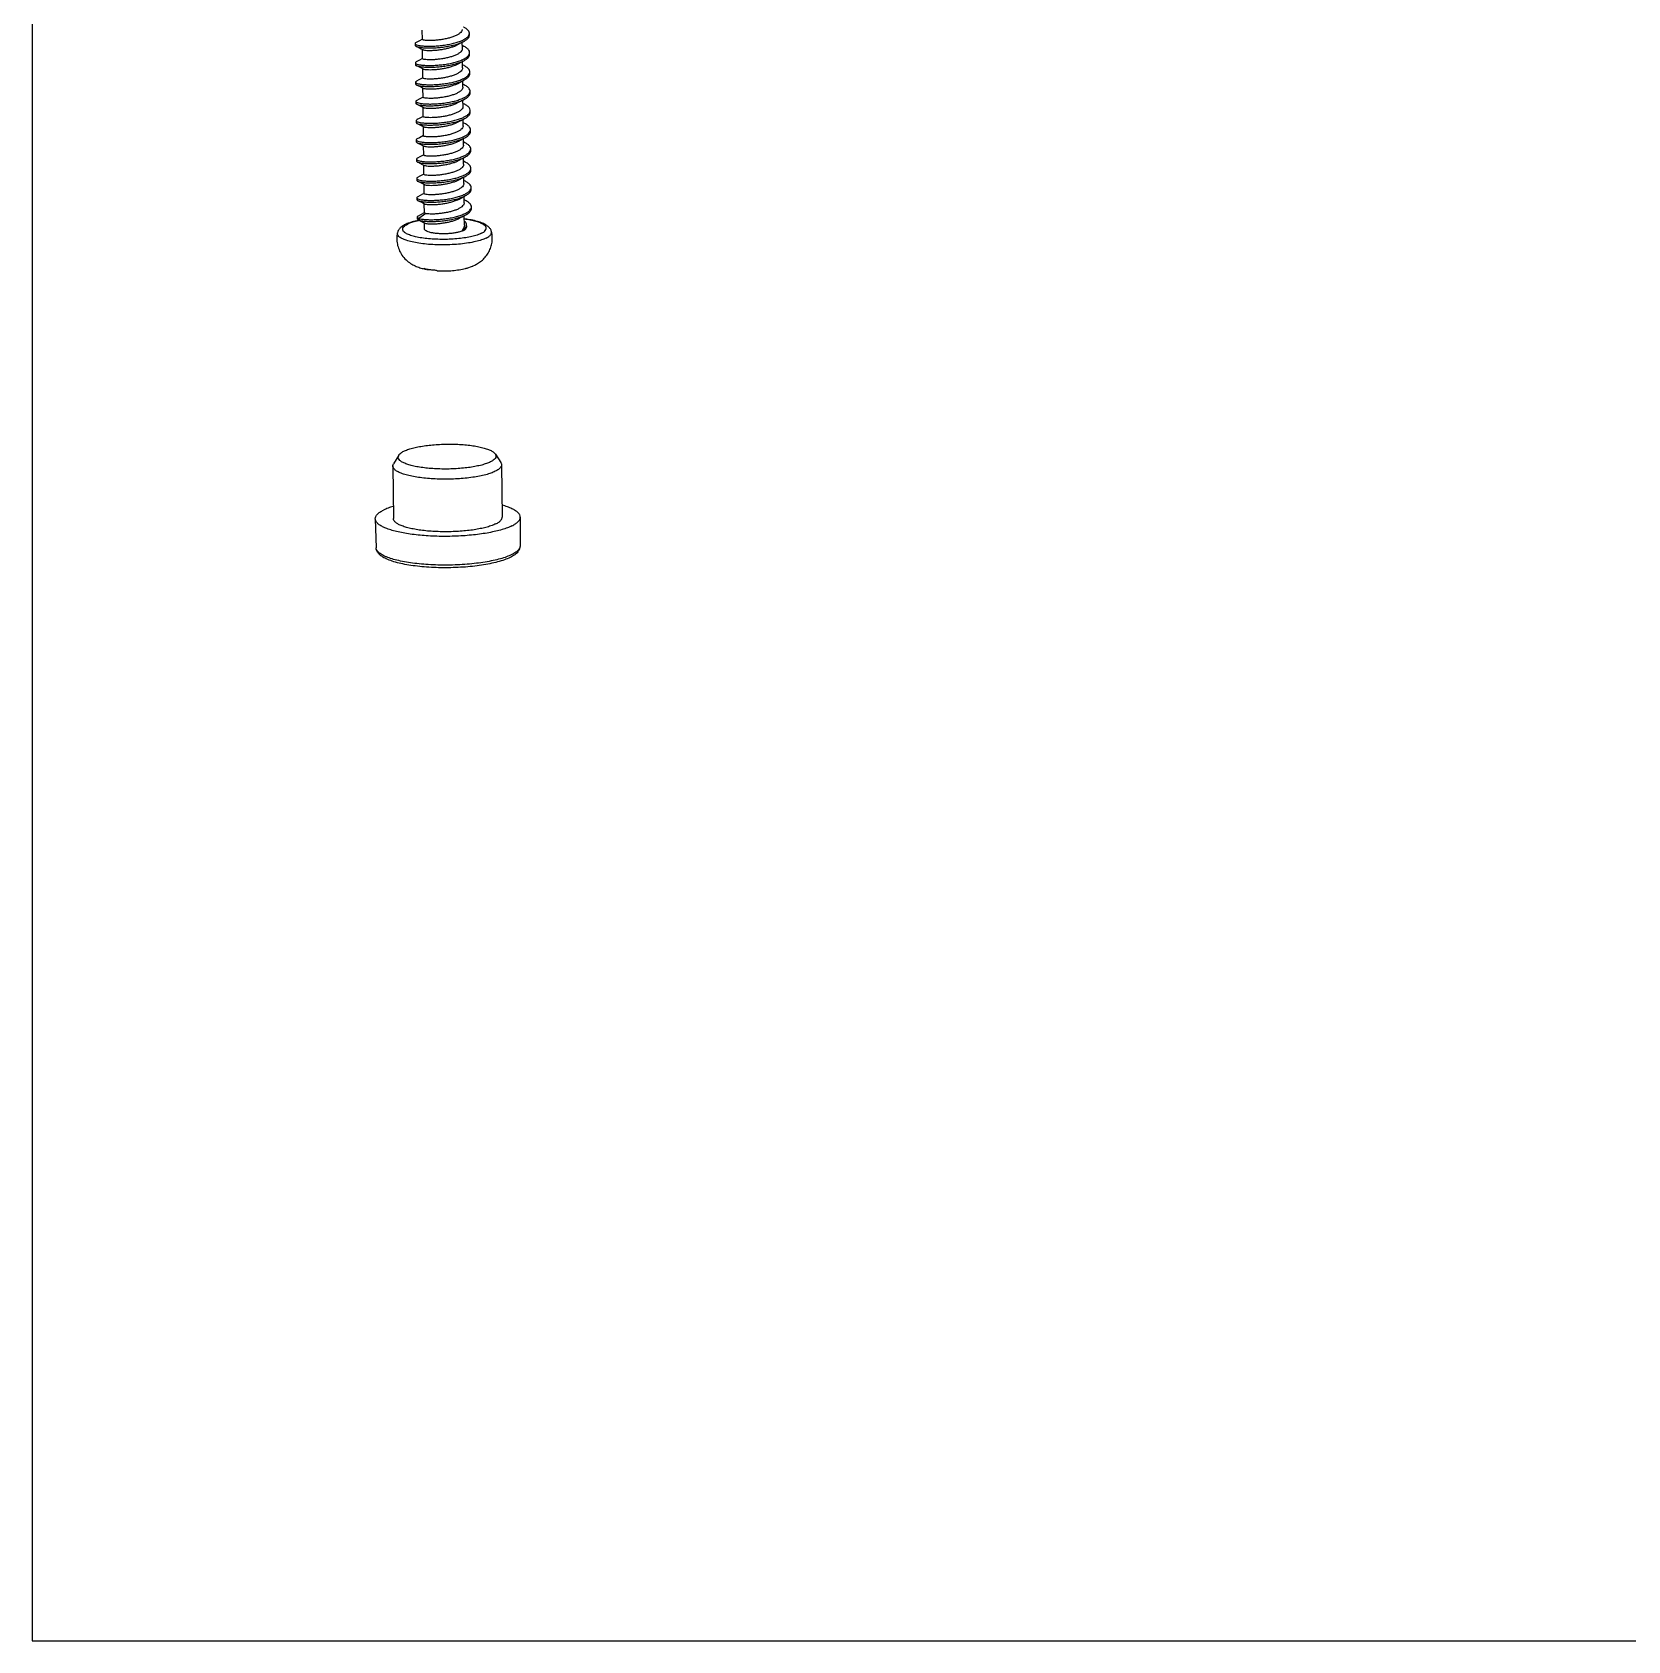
# Model space of a CAD drawing. Header units: millimetres. Extents: x -25 to 741, y -3272 to -3021.
# Drawn here: x -24.7 to 63.3, y -3272 to -3183.3 of the extents above; entities that cross this region are included whole.
import ezdxf

# ---------------------------------------------------------------- set-up
doc = ezdxf.new("R2010")
doc.units = ezdxf.units.MM

# ---------------------------------------------------------------- blocks, each defined once
blk = doc.blocks.new('*u3')
at = {"color": 7}
for p, q in [((-68.305, -37.276), (-68.311, -36.766)), ((-65.708, -37.034), (-65.709, -36.938)), ((-68.703, -37.504), (-68.702, -37.6)), ((-68.649, -37.655), (-68.382, -37.788)), ((-68.382, -37.788), (-68.28, -37.839)), ((-68.293, -38.34), (-68.299, -37.83)), ((-66.099, -37.783), (-66.103, -37.428)), ((-66.018, -37.658), (-66.101, -37.617)), ((-65.696, -38.098), (-65.697, -38.001)), ((-68.691, -38.567), (-68.689, -38.664)), ((-68.637, -38.718), (-68.37, -38.851)), ((-68.37, -38.851), (-68.268, -38.903)), ((-68.281, -39.403), (-68.287, -38.893)), ((-66.087, -38.846), (-66.091, -38.492)), ((-66.006, -38.722), (-66.089, -38.681)), ((-65.984, -38.733), (-66.006, -38.722)), ((-68.678, -39.631), (-68.677, -39.728)), ((-68.625, -39.782), (-68.358, -39.915)), ((-68.358, -39.915), (-68.256, -39.967)), ((-66.075, -39.91), (-66.079, -39.556)), ((-65.994, -39.785), (-66.077, -39.744)), ((-65.684, -39.162), (-65.685, -39.065)), ((-68.666, -40.695), (-68.665, -40.792)), ((-68.269, -40.467), (-68.275, -39.957)), ((-66.063, -40.974), (-66.067, -40.619)), ((-65.982, -40.849), (-66.065, -40.808)), ((-65.672, -40.226), (-65.673, -40.129)), ((-68.613, -40.846), (-68.346, -40.979)), ((-68.346, -40.979), (-68.244, -41.03)), ((-68.257, -41.531), (-68.263, -41.021)), ((-66.051, -42.038), (-66.055, -41.683)), ((-65.659, -41.289), (-65.661, -41.193)), ((-68.654, -41.759), (-68.653, -41.855)), ((-68.601, -41.91), (-68.334, -42.043)), ((-68.334, -42.043), (-68.231, -42.094)), ((-68.245, -42.594), (-68.251, -42.085)), ((-65.97, -41.913), (-66.053, -41.872)), ((-65.647, -42.353), (-65.648, -42.256)), ((-68.642, -42.822), (-68.641, -42.919)), ((-68.589, -42.973), (-68.322, -43.106)), ((-68.322, -43.106), (-68.219, -43.158)), ((-68.233, -43.658), (-68.238, -43.148)), ((-66.039, -43.101), (-66.043, -42.747)), ((-65.958, -42.977), (-66.041, -42.935)), ((-65.635, -43.417), (-65.636, -43.32)), ((-68.63, -43.886), (-68.629, -43.983)), ((-68.576, -44.037), (-68.31, -44.17)), ((-68.31, -44.17), (-68.207, -44.222)), ((-68.221, -44.722), (-68.226, -44.212)), ((-66.027, -44.165), (-66.031, -43.81)), ((-65.946, -44.04), (-66.029, -43.999)), ((-68.618, -44.95), (-68.617, -45.046)), ((-68.564, -45.101), (-68.298, -45.234)), ((-68.298, -45.234), (-68.195, -45.285)), ((-66.015, -45.229), (-66.019, -44.874)), ((-65.933, -45.104), (-66.016, -45.063)), ((-65.623, -44.48), (-65.624, -44.384)), ((-68.606, -46.013), (-68.605, -46.11)), ((-68.289, -45.818), (-68.555, -45.958)), ((-68.209, -45.775), (-68.289, -45.818)), ((-68.208, -45.786), (-68.214, -45.276)), ((-66.003, -46.292), (-66.007, -45.938)), ((-65.921, -46.168), (-66.004, -46.127)), ((-65.611, -45.544), (-65.612, -45.447)), ((-68.552, -46.164), (-68.285, -46.297)), ((-68.121, -46.887), (-68.491, -47.151)), ((-68.285, -46.297), (-68.183, -46.349)), ((-68.196, -46.851), (-68.202, -46.339)), ((-65.989, -47.517), (-65.994, -47.002)), ((-65.599, -46.608), (-65.6, -46.511)), ((-68.591, -47.079), (-68.59, -47.176)), ((-68.539, -47.229), (-68.49, -47.248)), ((-68.492, -47.252), (-68.272, -47.362)), ((-68.491, -47.151), (-68.49, -47.248)), ((-68.49, -47.248), (-68.115, -47.43)), ((-68.272, -47.362), (-68.17, -47.413)), ((-68.186, -47.735), (-68.19, -47.403)), ((-68.17, -47.413), (-68.115, -47.43)), ((-66.093, -47.777), (-66.092, -47.832)), ((-65.86, -47.601), (-65.861, -47.505)), ((-68.058, -49.963), (-68.111, -49.957)), ((-65.75, -49.863), (-65.65, -49.826)), ((-65.506, -49.771), (-65.41, -49.727)), ((-69.61, -60.216), (-69.901, -60.69)), ((-64.278, -60.155), (-63.977, -60.623)), ((-69.938, -60.811), (-69.904, -63.712)), ((-63.938, -60.743), (-63.905, -63.644)), ((-70.904, -63.728), (-70.857, -65.32)), ((-62.905, -63.637), (-62.916, -65.23))]:
    blk.add_line(p, q, dxfattribs=at)
for points in [[(-68.305, -37.265), (-68.507, -37.372), (-68.651, -37.448)], [(-66.378, -37.573), (-66.144, -37.45), (-66.021, -37.385)], [(-68.293, -38.329), (-68.495, -38.436), (-68.639, -38.512)], [(-66.366, -38.637), (-66.132, -38.513), (-66.009, -38.449)], [(-68.281, -39.393), (-68.5, -39.509), (-68.627, -39.576)], [(-66.353, -39.701), (-66.12, -39.577), (-65.997, -39.512)], [(-68.269, -40.457), (-68.487, -40.572), (-68.615, -40.639)], [(-66.341, -40.765), (-66.108, -40.641), (-65.985, -40.576)], [(-68.257, -41.52), (-68.475, -41.636), (-68.603, -41.703)], [(-66.329, -41.828), (-66.096, -41.705), (-65.973, -41.64)], [(-68.245, -42.584), (-68.463, -42.7), (-68.591, -42.767)], [(-66.317, -42.892), (-66.084, -42.768), (-65.961, -42.704)], [(-68.233, -43.648), (-68.451, -43.763), (-68.579, -43.831)], [(-66.305, -43.956), (-66.072, -43.832), (-65.949, -43.767)], [(-68.221, -44.711), (-68.439, -44.827), (-68.567, -44.894)], [(-66.293, -45.019), (-66.06, -44.896), (-65.937, -44.831)], [(-66.281, -46.083), (-66.047, -45.959), (-65.924, -45.895)], [(-68.2, -46.844), (-68.41, -46.956), (-68.542, -47.026)], [(-66.269, -47.147), (-66.035, -47.023), (-65.912, -46.958)]]:
    blk.add_lwpolyline(points, dxfattribs=at)
for centre, radius, start, end in [((-65.972, -36.925), 0.265, 334.84653, 336.6204), ((-65.957, -37.99), 0.261, 335.46852, 336.63185), ((-65.941, -39.055), 0.257, 336.09417, 336.63273), ((-65.863, -44.381), 0.239, 338.44368, 339.28474), ((-65.849, -45.445), 0.237, 338.38735, 339.93252), ((-68.454, -49.121), 1.816, 112.22473, 116.28641), ((-67.476, -52.471), 5.313, 100.90287, 101.46793), ((-67.528, -51.942), 4.768, 101.26609, 102.12005), ((-66.357, -47.348), 0.551, 296.32327, 298.67883), ((-66.322, -47.884), 2.056, 296.34556, 299.26936), ((-67.406, -46.503), 3.525, 256.87229, 258.46464), ((-68.019, -48.709), 1.255, 268.21662, 272.87562)]:
    blk.add_arc(centre, radius, start, end, dxfattribs=at)
for points, start_tangent, end_tangent in [([(-66.237, -36.934), (-66.363, -37.019), (-66.53, -37.098), (-66.728, -37.168), (-66.943, -37.225), (-67.168, -37.271), (-67.398, -37.305), (-67.62, -37.327), (-67.821, -37.337), (-67.997, -37.337), (-68.138, -37.328), (-68.238, -37.312), (-68.294, -37.291), (-68.302, -37.275)], (-0.769573, -0.638559), (-0.215929, 0.976409)), ([(-66.112, -36.719), (-66.113, -36.747), (-66.152, -36.842), (-66.237, -36.934)], (0.019461, -0.999811), (-0.769573, -0.638559)), ([(-66.078, -37.316), (-65.956, -37.251), (-65.815, -37.147), (-65.732, -37.037)], (0.903751, 0.428059), (0.425022, 0.905183)), ([(-65.709, -36.938), (-65.709, -36.926), (-65.748, -36.815), (-65.846, -36.709), (-66, -36.61), (-66.03, -36.594)], (-0.004387, 0.99999), (-0.895799, 0.44446)), ([(-66.021, -37.385), (-65.954, -37.348), (-65.814, -37.243), (-65.731, -37.134), (-65.708, -37.034)], (0.885514, 0.464614), (-0.004387, 0.99999)), ([(-65.729, -37.03), (-65.709, -36.938)], (0.396796, 0.917907), (-0.004387, 0.99999)), ([(-68.7, -37.503), (-68.691, -37.53), (-68.622, -37.57), (-68.495, -37.605), (-68.316, -37.631), (-68.091, -37.646), (-67.83, -37.648), (-67.543, -37.635), (-67.243, -37.607), (-66.941, -37.564), (-66.65, -37.505), (-66.382, -37.433), (-66.147, -37.347), (-66.078, -37.316)], (0.094736, -0.995502), (0.903751, 0.428059)), ([(-68.652, -37.448), (-68.698, -37.487), (-68.7, -37.503)], (-0.913158, -0.407606), (0.094736, -0.995502)), ([(-68.699, -37.6), (-68.69, -37.627), (-68.65, -37.657)], (0.094736, -0.995502), (0.924173, -0.381975)), ([(-68.65, -37.657), (-68.621, -37.667), (-68.494, -37.701), (-68.315, -37.727), (-68.09, -37.742), (-67.829, -37.744), (-67.542, -37.732), (-67.242, -37.704), (-66.94, -37.661), (-66.649, -37.602), (-66.38, -37.529), (-66.146, -37.444), (-66.021, -37.385)], (0.924173, -0.381975), (0.885514, 0.464614)), ([(-66.224, -37.997), (-66.35, -38.082), (-66.513, -38.16), (-66.704, -38.228), (-66.916, -38.286), (-67.143, -38.332), (-67.373, -38.367), (-67.592, -38.389), (-67.794, -38.4), (-67.974, -38.401), (-68.12, -38.392), (-68.223, -38.376), (-68.281, -38.356), (-68.291, -38.339)], (-0.769573, -0.638559), (-0.250221, 0.968189)), ([(-68.281, -37.841), (-68.234, -37.855), (-68.133, -37.871), (-67.988, -37.88), (-67.81, -37.88), (-67.609, -37.87), (-67.386, -37.848), (-67.152, -37.813), (-66.924, -37.766), (-66.713, -37.708), (-66.521, -37.64), (-66.378, -37.573)], (0.794829, -0.606833), (0.881666, 0.471874)), ([(-66.1, -37.783), (-66.102, -37.814), (-66.14, -37.907), (-66.224, -37.997)], (0.017636, -0.999844), (-0.769573, -0.638559)), ([(-66.066, -38.38), (-65.94, -38.312), (-65.801, -38.208), (-65.719, -38.098)], (0.903727, 0.42811), (0.415186, 0.909737)), ([(-65.697, -38.001), (-65.698, -37.987), (-65.737, -37.876), (-65.837, -37.77), (-65.992, -37.671), (-66.018, -37.658)], (-0.003406, 0.999994), (-0.895818, 0.44442)), ([(-66.009, -38.449), (-65.938, -38.409), (-65.8, -38.305), (-65.718, -38.195), (-65.696, -38.098)], (0.88554, 0.464563), (-0.003406, 0.999994)), ([(-65.717, -38.094), (-65.697, -38.001)], (0.39663, 0.917979), (-0.003406, 0.999994)), ([(-68.688, -38.567), (-68.678, -38.595), (-68.608, -38.635), (-68.48, -38.669), (-68.299, -38.695), (-68.073, -38.71), (-67.812, -38.711), (-67.524, -38.699), (-67.224, -38.67), (-66.922, -38.627), (-66.631, -38.568), (-66.364, -38.494), (-66.13, -38.409), (-66.066, -38.38)], (0.108487, -0.994098), (0.903727, 0.42811)), ([(-68.639, -38.512), (-68.687, -38.552), (-68.688, -38.567)], (-0.910266, -0.414024), (0.108487, -0.994098)), ([(-68.687, -38.664), (-68.677, -38.692), (-68.638, -38.721)], (0.108487, -0.994098), (0.921722, -0.387852)), ([(-68.638, -38.721), (-68.607, -38.732), (-68.479, -38.766), (-68.298, -38.792), (-68.072, -38.806), (-67.81, -38.808), (-67.523, -38.795), (-67.223, -38.767), (-66.921, -38.723), (-66.63, -38.664), (-66.362, -38.591), (-66.129, -38.505), (-66.009, -38.449)], (0.921722, -0.387852), (0.88554, 0.464563)), ([(-68.269, -38.904), (-68.216, -38.92), (-68.114, -38.935), (-67.969, -38.944), (-67.79, -38.944), (-67.588, -38.933), (-67.368, -38.911), (-67.14, -38.876), (-66.914, -38.83), (-66.701, -38.772), (-66.507, -38.703), (-66.366, -38.637)], (0.783025, -0.62199), (0.881665, 0.471876)), ([(-66.087, -38.846), (-66.094, -38.897), (-66.135, -38.98), (-66.212, -39.061)], (0.008673, -0.999962), (-0.769573, -0.638559)), ([(-65.685, -39.065), (-65.686, -39.048), (-65.727, -38.938), (-65.828, -38.832), (-65.984, -38.733)], (-0.002643, 0.999997), (-0.888125, 0.459603)), ([(-68.676, -39.631), (-68.665, -39.659), (-68.593, -39.699), (-68.464, -39.734), (-68.282, -39.759), (-68.056, -39.773), (-67.793, -39.775), (-67.505, -39.762), (-67.205, -39.733), (-66.903, -39.689), (-66.613, -39.63), (-66.346, -39.556), (-66.113, -39.47), (-66.054, -39.443)], (0.120816, -0.992675), (0.903699, 0.428169)), ([(-68.627, -39.576), (-68.675, -39.617), (-68.676, -39.631)], (-0.906944, -0.421252), (0.120816, -0.992675)), ([(-68.675, -39.728), (-68.663, -39.756), (-68.626, -39.785)], (0.120816, -0.992675), (0.918849, -0.394609)), ([(-68.626, -39.785), (-68.592, -39.796), (-68.463, -39.83), (-68.281, -39.856), (-68.054, -39.87), (-67.792, -39.872), (-67.504, -39.858), (-67.204, -39.83), (-66.902, -39.786), (-66.611, -39.726), (-66.344, -39.653), (-66.112, -39.567), (-65.997, -39.513)], (0.918849, -0.394609), (0.885568, 0.464509)), ([(-66.212, -39.061), (-66.34, -39.147), (-66.507, -39.226), (-66.703, -39.295), (-66.916, -39.352), (-67.145, -39.399), (-67.378, -39.433), (-67.601, -39.455), (-67.8, -39.464), (-67.975, -39.464), (-68.117, -39.455), (-68.217, -39.439), (-68.271, -39.418), (-68.278, -39.403)], (-0.769573, -0.638559), (-0.205488, 0.97866)), ([(-68.257, -39.969), (-68.21, -39.982), (-68.111, -39.998), (-67.97, -40.007), (-67.797, -40.008), (-67.598, -39.998), (-67.375, -39.977), (-67.142, -39.943), (-66.914, -39.897), (-66.7, -39.839), (-66.502, -39.77), (-66.353, -39.701)], (0.79722, -0.603689), (0.881672, 0.471864)), ([(-66.075, -39.91), (-66.077, -39.938), (-66.115, -40.034), (-66.2, -40.125)], (0.019244, -0.999815), (-0.769573, -0.638559)), ([(-66.054, -39.443), (-65.924, -39.374), (-65.786, -39.269), (-65.706, -39.16)], (0.903699, 0.428169), (0.405234, 0.914213)), ([(-65.997, -39.513), (-65.923, -39.47), (-65.785, -39.366), (-65.705, -39.256), (-65.684, -39.162)], (0.885568, 0.464509), (-0.002643, 0.999997)), ([(-65.673, -40.129), (-65.674, -40.109), (-65.717, -39.999), (-65.819, -39.893), (-65.976, -39.794), (-65.994, -39.785)], (-0.002076, 0.999998), (-0.895879, 0.444298)), ([(-65.705, -39.157), (-65.685, -39.065)], (0.396622, 0.917982), (-0.002643, 0.999997)), ([(-68.664, -40.695), (-68.651, -40.724), (-68.579, -40.764), (-68.448, -40.798), (-68.265, -40.823), (-68.038, -40.837), (-67.774, -40.838), (-67.486, -40.825), (-67.185, -40.796), (-66.884, -40.752), (-66.594, -40.692), (-66.328, -40.618), (-66.096, -40.532), (-66.041, -40.507)], (0.131487, -0.991318), (0.903667, 0.428235)), ([(-68.615, -40.639), (-68.664, -40.681), (-68.664, -40.695)], (-0.903223, -0.429172), (0.131487, -0.991318)), ([(-68.663, -40.791), (-68.65, -40.821), (-68.614, -40.848)], (0.131487, -0.991318), (0.915602, -0.402086)), ([(-68.614, -40.848), (-68.578, -40.861), (-68.447, -40.895), (-68.264, -40.92), (-68.037, -40.934), (-67.773, -40.935), (-67.485, -40.922), (-67.184, -40.893), (-66.883, -40.848), (-66.593, -40.789), (-66.326, -40.715), (-66.095, -40.628), (-65.985, -40.576)], (0.915602, -0.402086), (0.885599, 0.464451)), ([(-66.2, -40.125), (-66.326, -40.21), (-66.491, -40.288), (-66.688, -40.358), (-66.902, -40.416), (-67.129, -40.462), (-67.357, -40.496), (-67.578, -40.518), (-67.78, -40.528), (-67.957, -40.528), (-68.099, -40.519), (-68.2, -40.503), (-68.257, -40.483), (-68.266, -40.466)], (-0.769573, -0.638559), (-0.230748, 0.973013)), ([(-68.245, -41.032), (-68.195, -41.047), (-68.092, -41.063), (-67.946, -41.071), (-67.767, -41.071), (-67.565, -41.06), (-67.345, -41.038), (-67.113, -41.003), (-66.886, -40.956), (-66.674, -40.899), (-66.483, -40.831), (-66.341, -40.765)], (0.787969, -0.615715), (0.881667, 0.471872)), ([(-66.041, -40.507), (-65.908, -40.435), (-65.771, -40.33), (-65.692, -40.221)], (0.903667, 0.428235), (0.395153, 0.918615)), ([(-65.985, -40.576), (-65.907, -40.532), (-65.77, -40.427), (-65.691, -40.317), (-65.672, -40.226)], (0.885599, 0.464451), (-0.002076, 0.999998)), ([(-65.692, -40.221), (-65.673, -40.129)], (0.395153, 0.918615), (-0.002076, 0.999998)), ([(-68.603, -41.703), (-68.604, -41.704), (-68.652, -41.746), (-68.652, -41.758)], (-0.899199, -0.43754), (0.140256, -0.990115)), ([(-68.652, -41.758), (-68.638, -41.789), (-68.564, -41.829), (-68.432, -41.862), (-68.248, -41.887), (-68.02, -41.901), (-67.756, -41.902), (-67.467, -41.888), (-67.166, -41.859), (-66.865, -41.814), (-66.575, -41.754), (-66.31, -41.68), (-66.079, -41.593), (-66.029, -41.571)], (0.140256, -0.990115), (0.903631, 0.428311)), ([(-68.602, -41.912), (-68.563, -41.925), (-68.431, -41.959), (-68.247, -41.984), (-68.019, -41.998), (-67.755, -41.999), (-67.466, -41.985), (-67.165, -41.956), (-66.864, -41.911), (-66.574, -41.851), (-66.308, -41.777), (-66.077, -41.69), (-65.973, -41.64)], (0.912042, -0.410097), (0.885631, 0.46439)), ([(-66.188, -41.188), (-66.314, -41.273), (-66.478, -41.351), (-66.669, -41.419), (-66.88, -41.477), (-67.107, -41.524), (-67.339, -41.559), (-67.56, -41.581), (-67.761, -41.592), (-67.94, -41.592), (-68.086, -41.583), (-68.189, -41.567), (-68.245, -41.547), (-68.254, -41.53)], (-0.769573, -0.638559), (-0.238214, 0.971213)), ([(-66.063, -40.974), (-66.065, -41.006), (-66.104, -41.098), (-66.188, -41.188)], (0.017241, -0.999851), (-0.769573, -0.638559)), ([(-66.029, -41.571), (-65.892, -41.496), (-65.757, -41.391), (-65.679, -41.282)], (0.903631, 0.428311), (0.384961, 0.922933)), ([(-65.661, -41.193), (-65.662, -41.17), (-65.706, -41.06), (-65.81, -40.954), (-65.969, -40.856), (-65.982, -40.849)], (-0.001727, 0.999999), (-0.895918, 0.444219)), ([(-65.973, -41.64), (-65.891, -41.593), (-65.756, -41.488), (-65.678, -41.378), (-65.66, -41.289)], (0.885631, 0.46439), (-0.001727, 0.999999)), ([(-65.679, -41.282), (-65.661, -41.193)], (0.384961, 0.922933), (-0.001727, 0.999999)), ([(-68.651, -41.855), (-68.637, -41.886), (-68.602, -41.912)], (0.140256, -0.990115), (0.912042, -0.410097)), ([(-66.176, -42.252), (-66.304, -42.338), (-66.473, -42.418), (-66.671, -42.487), (-66.886, -42.545), (-67.112, -42.59), (-67.343, -42.624), (-67.565, -42.646), (-67.766, -42.656), (-67.939, -42.655), (-68.08, -42.646), (-68.18, -42.63), (-68.234, -42.609), (-68.242, -42.594)], (-0.769573, -0.638559), (-0.203371, 0.979102)), ([(-68.233, -42.096), (-68.181, -42.111), (-68.08, -42.126), (-67.937, -42.135), (-67.759, -42.135), (-67.557, -42.125), (-67.337, -42.102), (-67.109, -42.068), (-66.883, -42.022), (-66.669, -41.965), (-66.473, -41.895), (-66.329, -41.828)], (0.783556, -0.621321), (0.881658, 0.471888)), ([(-66.051, -42.037), (-66.053, -42.067), (-66.092, -42.162), (-66.176, -42.252)], (0.018926, -0.999821), (-0.769573, -0.638559)), ([(-66.017, -42.634), (-65.876, -42.558), (-65.742, -42.453), (-65.666, -42.343)], (0.903591, 0.428397), (0.374655, 0.927164)), ([(-65.649, -42.256), (-65.65, -42.231), (-65.696, -42.121), (-65.801, -42.016), (-65.961, -41.917), (-65.97, -41.913)], (-0.001585, 0.999999), (-0.895964, 0.444126)), ([(-65.961, -42.704), (-65.875, -42.654), (-65.741, -42.549), (-65.665, -42.44), (-65.648, -42.353)], (0.885663, 0.464328), (-0.001585, 0.999999)), ([(-65.666, -42.343), (-65.649, -42.256)], (0.374655, 0.927164), (-0.001585, 0.999999)), ([(-68.591, -42.767), (-68.594, -42.768), (-68.64, -42.811), (-68.64, -42.822)], (-0.895188, -0.445689), (0.146877, -0.989155)), ([(-68.64, -42.822), (-68.625, -42.854), (-68.55, -42.893), (-68.417, -42.927), (-68.231, -42.952), (-68.002, -42.965), (-67.737, -42.966), (-67.448, -42.951), (-67.147, -42.922), (-66.846, -42.877), (-66.557, -42.816), (-66.292, -42.742), (-66.062, -42.655), (-66.017, -42.634)], (0.146877, -0.989155), (0.903591, 0.428397)), ([(-68.639, -42.919), (-68.624, -42.95), (-68.59, -42.976)], (0.146877, -0.989155), (0.908247, -0.418434)), ([(-68.59, -42.976), (-68.549, -42.99), (-68.415, -43.023), (-68.23, -43.048), (-68.001, -43.062), (-67.736, -43.062), (-67.447, -43.048), (-67.146, -43.018), (-66.845, -42.973), (-66.556, -42.913), (-66.291, -42.838), (-66.06, -42.752), (-65.961, -42.704)], (0.908247, -0.418434), (0.885663, 0.464328)), ([(-66.164, -43.316), (-66.29, -43.401), (-66.453, -43.479), (-66.647, -43.548), (-66.861, -43.606), (-67.088, -43.652), (-67.316, -43.686), (-67.536, -43.708), (-67.739, -43.719), (-67.917, -43.719), (-68.061, -43.71), (-68.163, -43.695), (-68.22, -43.674), (-68.23, -43.657)], (-0.769573, -0.638559), (-0.245774, 0.969327)), ([(-68.221, -43.16), (-68.174, -43.173), (-68.075, -43.189), (-67.934, -43.199), (-67.761, -43.199), (-67.562, -43.189), (-67.34, -43.168), (-67.106, -43.134), (-66.877, -43.088), (-66.663, -43.03), (-66.465, -42.961), (-66.317, -42.892)], (0.799349, -0.600867), (0.88167, 0.471867)), ([(-66.039, -43.101), (-66.04, -43.127), (-66.078, -43.224), (-66.164, -43.316)], (0.019869, -0.999803), (-0.769573, -0.638559)), ([(-66.005, -43.698), (-65.86, -43.619), (-65.728, -43.514), (-65.653, -43.405)], (0.903544, 0.428495), (0.366706, 0.930337)), ([(-65.637, -43.32), (-65.639, -43.292), (-65.685, -43.182), (-65.792, -43.077), (-65.953, -42.979), (-65.958, -42.977)], (-0.001642, 0.999999), (-0.896017, 0.444019)), ([(-65.949, -43.767), (-65.859, -43.716), (-65.727, -43.611), (-65.652, -43.501), (-65.635, -43.417)], (0.885697, 0.464264), (-0.001642, 0.999999)), ([(-65.653, -43.405), (-65.637, -43.32)], (0.366706, 0.930337), (-0.001642, 0.999999)), ([(-68.579, -43.831), (-68.584, -43.833), (-68.628, -43.876), (-68.628, -43.886)], (-0.891259, -0.453494), (0.151098, -0.988519)), ([(-68.628, -43.886), (-68.612, -43.918), (-68.535, -43.958), (-68.401, -43.991), (-68.214, -44.016), (-67.984, -44.029), (-67.719, -44.029), (-67.429, -44.015), (-67.128, -43.985), (-66.827, -43.939), (-66.538, -43.878), (-66.274, -43.804), (-66.045, -43.716), (-66.005, -43.698)], (0.151098, -0.988519), (0.903544, 0.428495)), ([(-68.627, -43.982), (-68.611, -44.015), (-68.578, -44.04)], (0.151098, -0.988519), (0.904308, -0.42688)), ([(-68.578, -44.04), (-68.534, -44.054), (-68.4, -44.088), (-68.213, -44.112), (-67.983, -44.126), (-67.717, -44.126), (-67.428, -44.111), (-67.127, -44.081), (-66.826, -44.036), (-66.537, -43.975), (-66.273, -43.9), (-66.043, -43.813), (-65.949, -43.767)], (0.904308, -0.42688), (0.885697, 0.464264)), ([(-66.152, -44.38), (-66.278, -44.465), (-66.443, -44.543), (-66.635, -44.611), (-66.846, -44.669), (-67.074, -44.715), (-67.308, -44.75), (-67.531, -44.773), (-67.732, -44.783), (-67.91, -44.783), (-68.054, -44.774), (-68.155, -44.757), (-68.21, -44.737), (-68.218, -44.721)], (-0.769573, -0.638559), (-0.219335, 0.97565)), ([(-68.208, -44.223), (-68.156, -44.238), (-68.053, -44.254), (-67.906, -44.263), (-67.726, -44.262), (-67.524, -44.251), (-67.305, -44.229), (-67.075, -44.194), (-66.849, -44.147), (-66.637, -44.09), (-66.445, -44.021), (-66.305, -43.956)], (0.783725, -0.621108), (0.881668, 0.471871)), ([(-66.027, -44.165), (-66.029, -44.197), (-66.068, -44.29), (-66.152, -44.38)], (0.017137, -0.999853), (-0.769573, -0.638559)), ([(-65.624, -44.384), (-65.627, -44.354), (-65.675, -44.244), (-65.783, -44.138), (-65.946, -44.04)], (-0.00189, 0.999998), (-0.896078, 0.443897)), ([(-68.567, -44.894), (-68.573, -44.898), (-68.617, -44.94), (-68.616, -44.949)], (-0.887457, -0.460891), (0.15266, -0.988279)), ([(-68.616, -44.949), (-68.599, -44.983), (-68.52, -45.022), (-68.385, -45.056), (-68.197, -45.08), (-67.966, -45.093), (-67.7, -45.093), (-67.41, -45.078), (-67.109, -45.047), (-66.808, -45.001), (-66.519, -44.94), (-66.256, -44.865), (-66.028, -44.778), (-65.992, -44.762)], (0.15266, -0.988279), (0.903492, 0.428605)), ([(-68.615, -45.046), (-68.598, -45.08), (-68.566, -45.103)], (0.15266, -0.988279), (0.900328, -0.435213)), ([(-68.566, -45.103), (-68.519, -45.119), (-68.384, -45.152), (-68.196, -45.177), (-67.965, -45.19), (-67.699, -45.189), (-67.409, -45.174), (-67.108, -45.144), (-66.806, -45.098), (-66.518, -45.037), (-66.255, -44.962), (-66.027, -44.875), (-65.937, -44.831)], (0.900328, -0.435213), (0.88573, 0.464201)), ([(-68.196, -45.287), (-68.147, -45.301), (-68.046, -45.317), (-67.906, -45.326), (-67.73, -45.326), (-67.529, -45.316), (-67.307, -45.294), (-67.078, -45.261), (-66.853, -45.215), (-66.638, -45.158), (-66.44, -45.088), (-66.293, -45.019)], (0.787144, -0.616769), (0.881665, 0.471876)), ([(-66.015, -45.229), (-66.016, -45.256), (-66.055, -45.352), (-66.14, -45.443)], (0.019493, -0.99981), (-0.769573, -0.638559)), ([(-65.992, -44.762), (-65.844, -44.68), (-65.713, -44.575), (-65.641, -44.468)], (0.903492, 0.428605), (0.367401, 0.930063)), ([(-65.937, -44.831), (-65.843, -44.777), (-65.712, -44.672), (-65.639, -44.562), (-65.623, -44.48)], (0.88573, 0.464201), (-0.00189, 0.999998)), ([(-65.612, -45.447), (-65.615, -45.415), (-65.665, -45.305), (-65.774, -45.2), (-65.933, -45.104)], (-0.002319, 0.999997), (-0.896137, 0.443777)), ([(-65.64, -44.465), (-65.624, -44.384)], (0.353709, 0.935355), (-0.00189, 0.999998)), ([(-68.605, -46.013), (-68.586, -46.048), (-68.506, -46.087), (-68.369, -46.12), (-68.18, -46.144), (-67.948, -46.157), (-67.681, -46.156), (-67.391, -46.141), (-67.089, -46.11), (-66.789, -46.064), (-66.501, -46.003), (-66.238, -45.927), (-66.011, -45.839), (-65.98, -45.825)], (0.15131, -0.988486), (0.903433, 0.428728)), ([(-68.555, -45.958), (-68.563, -45.962), (-68.605, -46.005), (-68.605, -46.013)], (-0.883827, -0.467813), (0.15131, -0.988486)), ([(-68.603, -46.11), (-68.584, -46.144), (-68.553, -46.167)], (0.15131, -0.988486), (0.896411, -0.443223)), ([(-68.553, -46.167), (-68.505, -46.184), (-68.368, -46.217), (-68.179, -46.241), (-67.947, -46.253), (-67.68, -46.253), (-67.39, -46.238), (-67.088, -46.207), (-66.787, -46.161), (-66.5, -46.099), (-66.237, -46.024), (-66.01, -45.936), (-65.924, -45.895)], (0.896411, -0.443223), (0.885763, 0.464138)), ([(-66.14, -45.443), (-66.267, -45.529), (-66.434, -45.608), (-66.632, -45.678), (-66.847, -45.735), (-67.073, -45.781), (-67.303, -45.815), (-67.525, -45.837), (-67.726, -45.847), (-67.901, -45.846), (-68.041, -45.837), (-68.142, -45.821), (-68.197, -45.801), (-68.205, -45.785)], (-0.769573, -0.638559), (-0.212774, 0.977102)), ([(-68.185, -46.351), (-68.138, -46.364), (-68.037, -46.38), (-67.895, -46.39), (-67.719, -46.39), (-67.519, -46.38), (-67.296, -46.358), (-67.062, -46.324), (-66.833, -46.277), (-66.621, -46.22), (-66.427, -46.151), (-66.281, -46.083)], (0.797741, -0.603), (0.881668, 0.471869)), ([(-65.98, -45.825), (-65.828, -45.742), (-65.699, -45.636), (-65.629, -45.532)], (0.903433, 0.428728), (0.368279, 0.929715)), ([(-65.924, -45.895), (-65.827, -45.838), (-65.697, -45.733), (-65.625, -45.623), (-65.611, -45.544)], (0.885763, 0.464138), (-0.002319, 0.999997)), ([(-65.626, -45.526), (-65.612, -45.447)], (0.343076, 0.939308), (-0.002319, 0.999997)), ([(-68.543, -47.025), (-68.573, -47.046), (-68.591, -47.079)], (-0.892403, -0.45124), (-0.062146, -0.998067)), ([(-68.491, -47.151), (-68.353, -47.184), (-68.163, -47.208), (-67.93, -47.221), (-67.663, -47.22), (-67.372, -47.204), (-67.07, -47.173), (-66.77, -47.126), (-66.482, -47.065), (-66.22, -46.989), (-65.994, -46.901), (-65.813, -46.803), (-65.684, -46.697), (-65.617, -46.596)], (0.949403, -0.314061), (0.369325, 0.9293)), ([(-68.49, -47.248), (-68.352, -47.281), (-68.162, -47.305), (-67.929, -47.317), (-67.662, -47.316), (-67.371, -47.301), (-67.069, -47.27), (-66.768, -47.223), (-66.481, -47.161), (-66.219, -47.086), (-65.993, -46.998), (-65.912, -46.959)], (0.949403, -0.314061), (0.885795, 0.464076)), ([(-68.121, -46.887), (-68.174, -46.871), (-68.196, -46.854), (-68.196, -46.851)], (-0.97702, 0.213147), (0.214143, 0.976802)), ([(-66.128, -46.507), (-66.253, -46.591), (-66.414, -46.669), (-66.604, -46.737), (-66.815, -46.794), (-67.04, -46.841), (-67.269, -46.876), (-67.487, -46.899), (-67.689, -46.91), (-67.869, -46.911), (-68.016, -46.902), (-68.121, -46.887)], (-0.769573, -0.638559), (-0.97702, 0.213147)), ([(-66.003, -46.292), (-66.005, -46.323), (-66.043, -46.417), (-66.128, -46.507)], (0.017766, -0.999842), (-0.769573, -0.638559)), ([(-65.6, -46.511), (-65.603, -46.476), (-65.655, -46.366), (-65.765, -46.261), (-65.921, -46.168)], (-0.002913, 0.999996), (-0.896186, 0.443678)), ([(-65.912, -46.959), (-65.812, -46.9), (-65.683, -46.794), (-65.612, -46.684), (-65.599, -46.608)], (0.885795, 0.464076), (-0.002913, 0.999996)), ([(-65.617, -46.596), (-65.613, -46.587), (-65.6, -46.511)], (0.369325, 0.9293), (-0.002913, 0.999996)), ([(-69.259, -47.493), (-69.421, -47.588), (-69.544, -47.694), (-69.631, -47.813), (-69.68, -47.943)], (-0.896036, -0.443982), (-0.20838, -0.978048)), ([(-65.044, -47.974), (-65.276, -48.067), (-65.569, -48.149), (-65.914, -48.216), (-66.299, -48.266), (-66.711, -48.298), (-67.136, -48.31), (-67.559, -48.302), (-67.965, -48.275), (-68.342, -48.228), (-68.676, -48.165), (-68.956, -48.086), (-69.173, -47.995), (-69.318, -47.895), (-69.387, -47.789), (-69.378, -47.68), (-69.291, -47.573), (-69.234, -47.532)], (-0.896036, -0.443982), (0.833011, 0.553257)), ([(-69.234, -47.532), (-69.129, -47.471)], (0.833011, 0.553257), (0.896036, 0.443982)), ([(-68.532, -47.265), (-68.613, -47.282), (-68.956, -47.373), (-69.141, -47.44)], (-0.98003, -0.198852), (-0.925232, -0.379401)), ([(-68.529, -47.28), (-68.603, -47.297), (-68.897, -47.378), (-69.129, -47.471)], (-0.977692, -0.210042), (-0.896036, -0.443982)), ([(-68.591, -47.079), (-68.591, -47.083), (-68.563, -47.118), (-68.491, -47.151)], (-0.062146, -0.998067), (0.949403, -0.314061)), ([(-68.59, -47.176), (-68.59, -47.181), (-68.561, -47.216), (-68.539, -47.229)], (-0.076663, -0.997057), (0.892246, -0.45155)), ([(-66.112, -47.842), (-66.244, -47.894), (-66.414, -47.937), (-66.615, -47.971), (-66.838, -47.993), (-67.072, -48.002), (-67.307, -47.999), (-67.531, -47.983), (-67.736, -47.955), (-67.91, -47.917), (-68.046, -47.869), (-68.139, -47.815), (-68.183, -47.757), (-68.185, -47.735)], (-0.896036, -0.443982), (0.016207, 0.999869)), ([(-68.115, -47.43), (-68.01, -47.446), (-67.863, -47.454), (-67.683, -47.453), (-67.481, -47.442), (-67.263, -47.419), (-67.035, -47.385), (-66.809, -47.338), (-66.598, -47.28), (-66.407, -47.212), (-66.269, -47.147)], (0.97702, -0.213147), (0.881663, 0.471879)), ([(-65.989, -47.517), (-65.989, -47.532), (-66.018, -47.654), (-66.093, -47.777)], (0.015269, -0.999883), (-0.616104, -0.787665)), ([(-66.093, -47.777), (-65.981, -47.705), (-65.904, -47.626)], (0.882217, 0.470842), (0.584552, 0.811356)), ([(-66.092, -47.832), (-66.048, -47.817), (-66.008, -47.802), (-65.973, -47.786), (-65.943, -47.769)], (0.956402, 0.292053), (0.855028, 0.518583)), ([(-64.489, -47.884), (-64.552, -47.735), (-64.666, -47.604), (-64.826, -47.491), (-65.046, -47.39), (-65.348, -47.297), (-65.707, -47.222), (-65.992, -47.182)], (-0.230588, 0.973052), (-0.992854, 0.119338)), ([(-65.044, -47.974), (-64.882, -47.872), (-64.795, -47.765), (-64.785, -47.656), (-64.855, -47.55), (-65, -47.45), (-65.216, -47.359), (-65.496, -47.28), (-65.83, -47.217), (-65.992, -47.194)], (0.896036, 0.443982), (-0.992083, 0.125586)), ([(-65.861, -47.505), (-65.867, -47.46), (-65.911, -47.376), (-65.991, -47.299)], (-0.012604, 0.999921), (-0.791674, 0.610944)), ([(-65.943, -47.769), (-65.882, -47.69), (-65.86, -47.608), (-65.86, -47.601)], (0.717019, 0.697053), (-0.015308, 0.999883)), ([(-65.904, -47.626), (-65.882, -47.591)], (0.584552, 0.811356), (0.45045, 0.892802)), ([(-65.882, -47.591), (-65.865, -47.544), (-65.861, -47.505)], (0.45045, 0.892802), (-0.012604, 0.999921)), ([(-65.317, -49.678), (-65.202, -49.608), (-64.993, -49.448), (-64.796, -49.24), (-64.638, -49.002), (-64.525, -48.74), (-64.461, -48.461), (-64.448, -48.172), (-64.489, -47.884)], (0.87222, 0.489114), (-0.230588, 0.973052)), ([(-64.782, -48.234), (-64.599, -48.119), (-64.501, -47.999), (-64.489, -47.884)], (0.896036, 0.443982), (-0.200665, 0.97966)), ([(-69.68, -47.943), (-69.714, -48.253), (-69.686, -48.57), (-69.594, -48.875), (-69.429, -49.177), (-69.204, -49.437), (-68.953, -49.634), (-68.705, -49.769), (-68.44, -49.872), (-68.207, -49.936)], (-0.20838, -0.978048), (0.973774, -0.227517)), ([(-64.782, -48.234), (-65.043, -48.339), (-65.374, -48.431), (-65.763, -48.507), (-66.197, -48.564), (-66.661, -48.6), (-67.139, -48.613), (-67.616, -48.605), (-68.075, -48.573), (-68.499, -48.521), (-68.876, -48.45), (-69.191, -48.361), (-69.435, -48.258), (-69.599, -48.145), (-69.677, -48.026), (-69.679, -47.943)], (-0.896036, -0.443982), (0.189689, 0.981844)), ([(-68.204, -49.923), (-68.012, -49.956), (-67.804, -49.981), (-67.584, -49.999)], (0.981686, -0.190506), (0.997883, -0.065036)), ([(-68.111, -49.957), (-68.134, -49.952), (-68.204, -49.923)], (-0.979892, 0.199529), (-0.879693, 0.475542)), ([(-67.584, -49.999), (-67.515, -50.028), (-67.446, -50.039)], (0.879693, -0.475542), (0.998464, -0.055397)), ([(-67.446, -50.039), (-67.371, -50.043), (-67.006, -50.047), (-66.642, -50.028), (-66.266, -49.983), (-65.927, -49.913), (-65.75, -49.863)], (0.998497, -0.054813), (0.952686, 0.303957)), ([(-65.65, -49.826), (-65.547, -49.788), (-65.506, -49.771)], (0.950439, 0.310912), (0.916175, 0.400778)), ([(-64.553, -60.588), (-64.766, -60.677), (-65.029, -60.758), (-65.334, -60.828), (-65.675, -60.887), (-66.044, -60.932), (-66.434, -60.963), (-66.835, -60.979), (-67.238, -60.98), (-67.635, -60.965), (-68.016, -60.936), (-68.373, -60.892), (-68.699, -60.835), (-68.985, -60.765), (-69.225, -60.685), (-69.415, -60.597), (-69.549, -60.501), (-69.625, -60.401), (-69.641, -60.299), (-69.61, -60.216)], (-0.896036, -0.443982), (0.521659, 0.853154)), ([(-69.61, -60.216), (-69.597, -60.196), (-69.494, -60.096), (-69.334, -60)], (0.521659, 0.853154), (0.896036, 0.443982)), ([(-69.334, -60), (-69.12, -59.91), (-68.858, -59.83), (-68.552, -59.759), (-68.211, -59.701), (-67.842, -59.655), (-67.453, -59.624), (-67.052, -59.608), (-66.648, -59.608), (-66.252, -59.622), (-65.87, -59.652), (-65.513, -59.696), (-65.188, -59.753), (-64.902, -59.822), (-64.661, -59.902), (-64.472, -59.991), (-64.337, -60.086), (-64.278, -60.155)], (0.896036, 0.443982), (0.53827, -0.842772)), ([(-64.278, -60.155), (-64.261, -60.186), (-64.245, -60.289), (-64.289, -60.391), (-64.392, -60.492), (-64.553, -60.588)], (0.53827, -0.842772), (-0.896036, -0.443982)), ([(-69.937, -60.811), (-69.936, -60.783), (-69.901, -60.69)], (-0.023686, 0.999719), (0.521516, 0.853242)), ([(-64.282, -61.104), (-64.519, -61.203), (-64.811, -61.293), (-65.15, -61.371), (-65.529, -61.436), (-65.939, -61.487), (-66.372, -61.521), (-66.817, -61.539), (-67.265, -61.54), (-67.706, -61.524), (-68.13, -61.491), (-68.527, -61.442), (-68.888, -61.378), (-69.206, -61.301), (-69.473, -61.212), (-69.684, -61.114), (-69.833, -61.008), (-69.918, -60.897), (-69.937, -60.811)], (-0.896036, -0.443982), (-0.023686, 0.999719)), ([(-63.938, -60.743), (-63.94, -60.772), (-63.989, -60.886), (-64.103, -60.997), (-64.282, -61.104)], (0.023686, -0.999719), (-0.896036, -0.443982)), ([(-63.977, -60.623), (-63.958, -60.658), (-63.938, -60.743)], (0.538353, -0.84272), (0.023686, -0.999719)), ([(-62.905, -63.637), (-62.905, -63.636), (-62.934, -63.513), (-63.021, -63.393), (-63.165, -63.278), (-63.363, -63.168), (-63.613, -63.065), (-63.913, -62.971)], (0.006786, 0.999977), (-0.963899, 0.266269)), ([(-70.904, -63.728), (-70.904, -63.721), (-70.875, -63.598), (-70.788, -63.476), (-70.644, -63.357), (-70.446, -63.243)], (-0.031659, 0.999499), (0.896036, 0.443982)), ([(-63.363, -64.114), (-63.613, -64.222), (-63.911, -64.322), (-64.253, -64.412), (-64.633, -64.492), (-65.046, -64.56), (-65.487, -64.615), (-65.948, -64.657), (-66.423, -64.684), (-66.905, -64.696), (-67.387, -64.694), (-67.862, -64.677), (-68.323, -64.645), (-68.764, -64.599), (-69.177, -64.54), (-69.557, -64.468), (-69.899, -64.385), (-70.197, -64.292), (-70.446, -64.189), (-70.645, -64.079), (-70.788, -63.963), (-70.875, -63.843), (-70.904, -63.728)], (-0.896036, -0.443982), (-0.031659, 0.999499)), ([(-69.912, -63.039), (-70.196, -63.135), (-70.446, -63.243)], (-0.957594, -0.288121), (-0.896036, -0.443982)), ([(-64.249, -64.005), (-64.463, -64.096), (-64.723, -64.179), (-65.024, -64.253), (-65.36, -64.316), (-65.724, -64.368), (-66.111, -64.406), (-66.512, -64.431), (-66.921, -64.442), (-67.329, -64.439), (-67.729, -64.421), (-68.115, -64.39), (-68.477, -64.345), (-68.81, -64.288), (-69.108, -64.22), (-69.365, -64.141), (-69.576, -64.054), (-69.737, -63.96), (-69.845, -63.861), (-69.899, -63.758), (-69.904, -63.712)], (-0.896036, -0.443982), (-0.008388, 0.999965)), ([(-64.249, -64.005), (-64.083, -63.908), (-63.971, -63.806), (-63.913, -63.703), (-63.905, -63.644)], (0.896036, 0.443982), (-0.008388, 0.999965)), ([(-63.363, -64.114), (-63.165, -64), (-63.021, -63.881), (-62.934, -63.759), (-62.905, -63.637)], (0.896036, 0.443982), (0.006786, 0.999977)), ([(-63.459, -65.857), (-63.78, -65.991), (-64.154, -66.107), (-64.576, -66.205), (-65.04, -66.287), (-65.537, -66.35), (-66.059, -66.395), (-66.597, -66.421), (-67.14, -66.428), (-67.678, -66.414), (-68.202, -66.381), (-68.701, -66.33), (-69.167, -66.259), (-69.591, -66.171), (-69.968, -66.064), (-70.293, -65.938), (-70.549, -65.794), (-70.72, -65.644), (-70.821, -65.485), (-70.857, -65.32)], (-0.896036, -0.443982), (-0.029425, 0.999567)), ([(-70.845, -65.392), (-70.85, -65.376), (-70.857, -65.32)], (-0.29309, 0.956085), (-0.024922, 0.999689)), ([(-63.371, -65.703), (-63.655, -65.823), (-63.999, -65.934), (-64.397, -66.031), (-64.841, -66.115), (-65.324, -66.183), (-65.836, -66.234), (-66.367, -66.267), (-66.908, -66.281), (-67.448, -66.277), (-67.978, -66.254), (-68.488, -66.212), (-68.968, -66.153), (-69.409, -66.078), (-69.803, -65.987), (-70.143, -65.884), (-70.422, -65.768), (-70.635, -65.644), (-70.779, -65.512), (-70.845, -65.392)], (-0.896036, -0.443982), (-0.29309, 0.956085)), ([(-62.916, -65.23), (-62.947, -65.392), (-63.042, -65.553), (-63.208, -65.707), (-63.459, -65.857)], (-0.006666, -0.999978), (-0.896036, -0.443982)), ([(-62.916, -65.23), (-62.926, -65.303), (-63.003, -65.44), (-63.152, -65.574), (-63.371, -65.703)], (-0.008187, -0.999966), (-0.896036, -0.443982))]:
    blk.add_spline(points, degree=3, dxfattribs=dict(at, start_tangent=start_tangent, end_tangent=end_tangent))
blk = doc.blocks.new('u5')
at = {"layer": 'Defpoints', "color": 2}
blk.add_lwpolyline([(0, 251.272), (-179.665, 251.272), (-179.665, 0), (0, 0)], close=True, dxfattribs=at)
blk.add_blockref('*u3', (-89.832, 125.636))

msp = doc.modelspace()

# ---------------------------------------------------------------- block references
msp.add_blockref('u5', (154.947, -3272.04))

doc.saveas('drawing.dxf')
